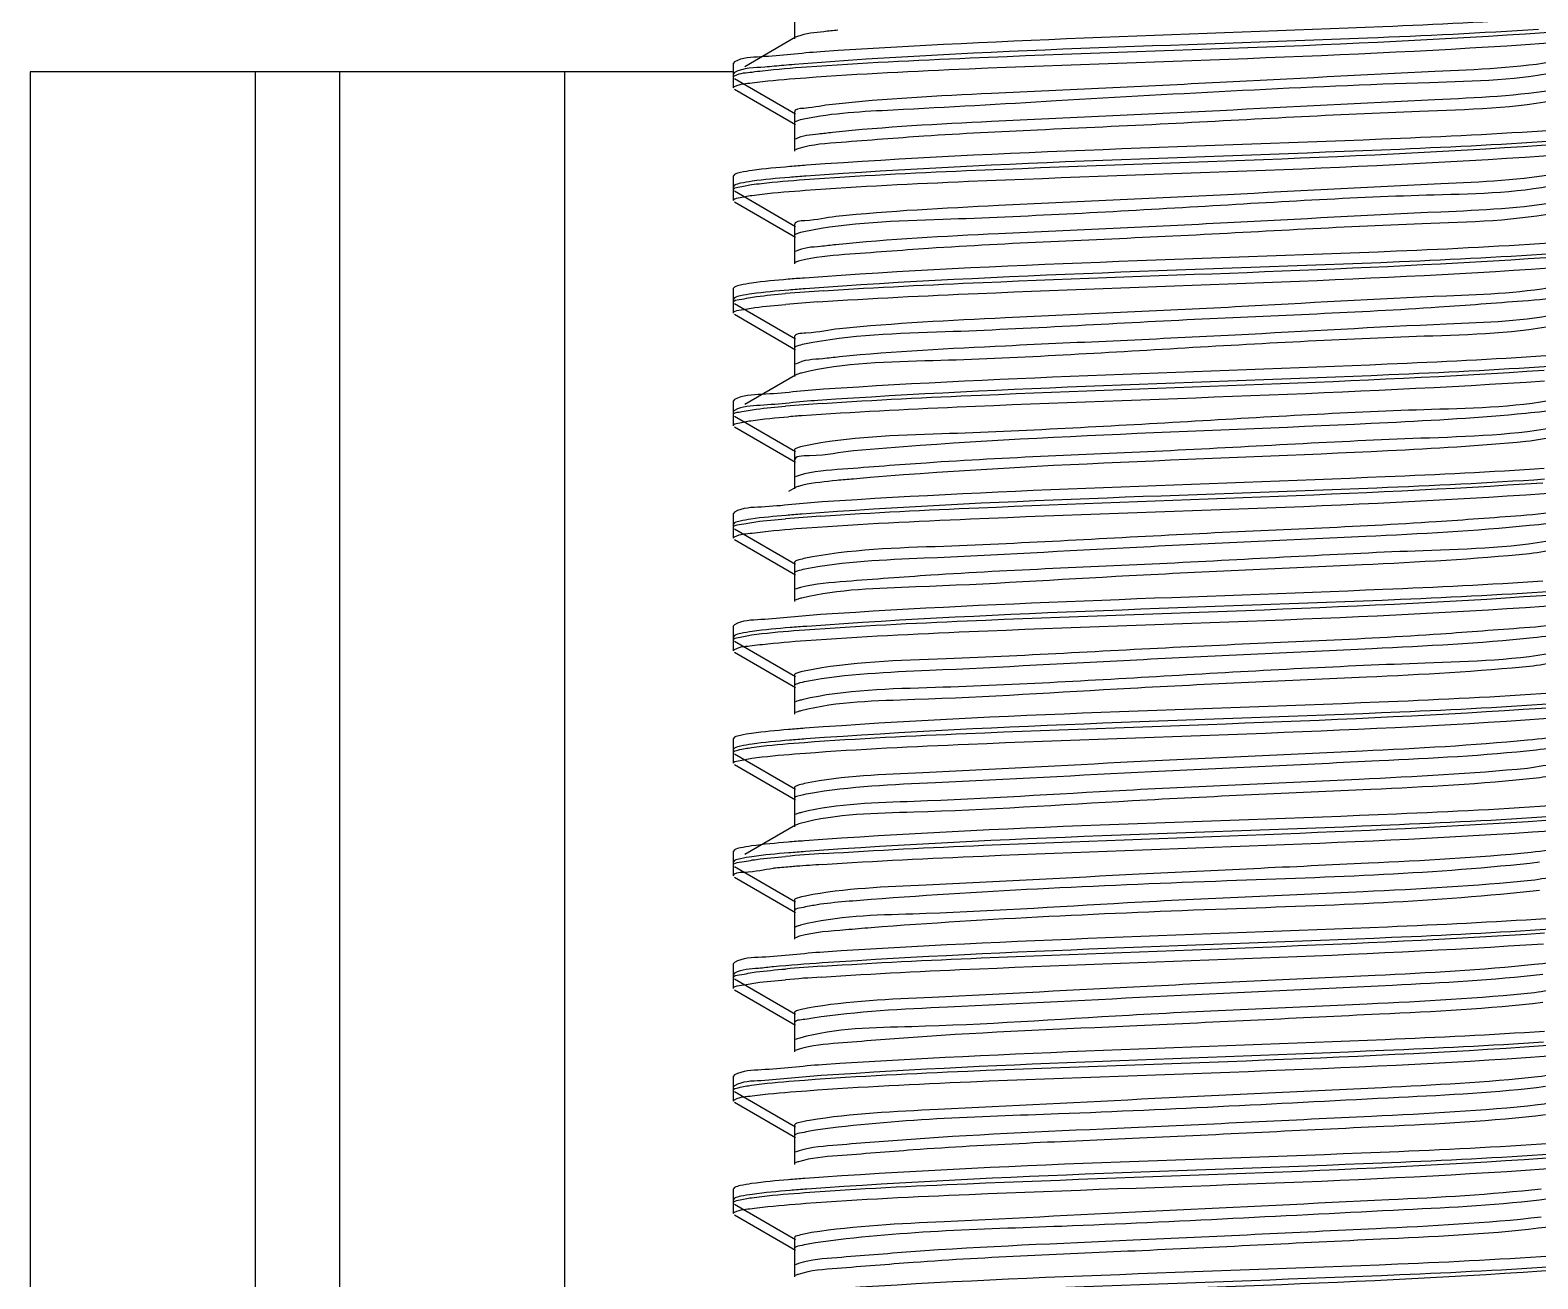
# Model space of a CAD drawing. Extents: x 27938 to 1507990, y 110129 to 923079.
# Drawn here: x 646801.2 to 647120.2, y 346072.8 to 346337 of the extents above; entities that cross this region are included whole.
import ezdxf

# ---------------------------------------------------------------- set-up
doc = ezdxf.new("R2010")
doc.units = 0
doc.header["$LTSCALE"] = 1000
doc.header["$MEASUREMENT"] = 0

msp = doc.modelspace()

# ---------------------------------------------------------------- linework, layer by layer
at = {"linetype": 'Continuous'}
for p, q in [((646962.89, 346341.1), (646962.89, 346335.15)), ((646963.15, 346335.45), (646952.39, 346329.23)), ((646963.58, 346335.64), (646963.15, 346335.45)), ((646950.22, 346330.25), (646950, 346329.99)), ((646950, 346327.01), (646950, 346329.99)), ((646950, 346327.01), (646950, 346329.99)), ((646801.17, 346328.15), (646801.17, 341587.12)), ((646950, 346328.15), (646801.17, 346328.15)), ((646848.79, 346328.15), (646848.79, 341587.12)), ((646866.65, 346328.15), (646866.65, 341587.12)), ((646914.28, 346328.15), (646914.28, 341587.12)), ((646950.22, 346327.97), (646950, 346327.71)), ((646950, 346324.73), (646950, 346327.71)), ((646950, 346324.73), (646950, 346327.71)), ((646950.22, 346326.75), (646963.15, 346319.27)), ((646950.22, 346324.47), (646963.15, 346316.99)), ((646962.89, 346319.57), (646962.89, 346313.62)), ((646962.89, 346317.29), (646962.89, 346311.34)), ((646950.22, 346306.44), (646950, 346306.18)), ((646950, 346303.2), (646950, 346306.18)), ((646950, 346303.2), (646950, 346306.18)), ((646950.22, 346304.16), (646950, 346303.9)), ((646950, 346300.92), (646950, 346303.9)), ((646950, 346300.92), (646950, 346303.9)), ((646950.22, 346302.94), (646963.15, 346295.46)), ((646950.22, 346300.66), (646963.15, 346293.18)), ((646962.89, 346295.76), (646962.89, 346289.8)), ((646962.89, 346293.48), (646962.89, 346287.53)), ((646950.22, 346282.62), (646950, 346282.36)), ((646950, 346279.39), (646950, 346282.36)), ((646950, 346279.39), (646950, 346282.36)), ((646950.22, 346280.34), (646950, 346280.08)), ((646950, 346277.11), (646950, 346280.08)), ((646950, 346277.11), (646950, 346280.08)), ((646950.22, 346279.13), (646963.15, 346271.64)), ((646950.22, 346276.85), (646963.15, 346269.36)), ((646962.89, 346271.94), (646962.89, 346265.99)), ((646962.89, 346269.67), (646962.89, 346263.71)), ((646963.15, 346264.01), (646952.39, 346257.79)), ((646950.22, 346258.81), (646950, 346258.55)), ((646950, 346255.57), (646950, 346258.55)), ((646950, 346255.57), (646950, 346258.55)), ((646950.22, 346256.53), (646950, 346256.27)), ((646950, 346253.29), (646950, 346256.27)), ((646950, 346253.29), (646950, 346256.27)), ((646950.22, 346255.31), (646963.15, 346247.83)), ((646950.22, 346253.03), (646963.15, 346245.55)), ((646962.89, 346248.13), (646962.89, 346242.18)), ((646962.89, 346245.85), (646962.89, 346239.9)), ((646963.15, 346240.2), (646961.68, 346239.35)), ((646950.22, 346235), (646950, 346234.74)), ((646950, 346231.76), (646950, 346234.74)), ((646950, 346231.76), (646950, 346234.74)), ((646950.22, 346232.72), (646950, 346232.46)), ((646950, 346229.48), (646950, 346232.46)), ((646950, 346229.48), (646950, 346232.46)), ((646950.22, 346231.5), (646963.15, 346224.02)), ((646950.22, 346229.22), (646963.15, 346221.74)), ((646962.89, 346224.32), (646962.89, 346218.37)), ((646962.89, 346222.04), (646962.89, 346216.09)), ((646950.22, 346211.19), (646950, 346210.92)), ((646950, 346207.95), (646950, 346210.92)), ((646950, 346207.95), (646950, 346210.92)), ((646950.22, 346208.91), (646950, 346208.65)), ((646950, 346205.67), (646950, 346208.65)), ((646950, 346205.67), (646950, 346208.65)), ((646950.22, 346207.69), (646963.15, 346200.21)), ((646950.22, 346205.41), (646963.15, 346197.93)), ((646962.89, 346200.51), (646962.89, 346194.55)), ((646962.89, 346198.23), (646962.89, 346192.27)), ((646950.22, 346187.37), (646950, 346187.11)), ((646950, 346184.14), (646950, 346187.11)), ((646950, 346184.14), (646950, 346187.11)), ((646950.22, 346185.09), (646950, 346184.83)), ((646950, 346181.86), (646950, 346184.83)), ((646950, 346181.86), (646950, 346184.83)), ((646950.22, 346183.87), (646963.15, 346176.39)), ((646950.22, 346181.6), (646963.15, 346174.11)), ((646962.89, 346176.69), (646962.89, 346170.74)), ((646962.89, 346174.41), (646962.89, 346168.46)), ((646963.15, 346168.76), (646952.39, 346162.54)), ((646950.22, 346163.56), (646950, 346163.3)), ((646950, 346160.32), (646950, 346163.3)), ((646950, 346160.32), (646950, 346163.3)), ((646950.22, 346161.28), (646950, 346161.02)), ((646950, 346158.04), (646950, 346161.02)), ((646950, 346158.04), (646950, 346161.02)), ((646950.22, 346160.06), (646963.15, 346152.58)), ((646950.22, 346157.78), (646963.15, 346150.3)), ((646962.89, 346152.88), (646962.89, 346146.93)), ((646962.89, 346150.6), (646962.89, 346144.65)), ((646950.22, 346139.75), (646950, 346139.49)), ((646950, 346136.51), (646950, 346139.49)), ((646950, 346136.51), (646950, 346139.49)), ((646950.22, 346137.47), (646950, 346137.21)), ((646950, 346134.23), (646950, 346137.21)), ((646950, 346134.23), (646950, 346137.21)), ((646950.22, 346136.25), (646963.15, 346128.77)), ((646950.22, 346133.97), (646963.15, 346126.49)), ((646962.89, 346129.07), (646962.89, 346123.11)), ((646962.89, 346126.79), (646962.89, 346120.84)), ((646950.22, 346115.93), (646950, 346115.67)), ((646950, 346112.7), (646950, 346115.67)), ((646950, 346112.7), (646950, 346115.67)), ((646950.22, 346113.66), (646950, 346113.39)), ((646950, 346110.42), (646950, 346113.39)), ((646950, 346110.42), (646950, 346113.39)), ((646950.22, 346112.44), (646963.15, 346104.95)), ((646950.22, 346110.16), (646963.15, 346102.68)), ((646962.89, 346105.26), (646962.89, 346099.3)), ((646962.89, 346102.98), (646962.89, 346097.02)), ((646950.22, 346092.12), (646950, 346091.86)), ((646950, 346088.88), (646950, 346091.86)), ((646950, 346088.88), (646950, 346091.86)), ((646950.22, 346089.84), (646950, 346089.58)), ((646950, 346086.61), (646950, 346089.58)), ((646950, 346086.61), (646950, 346089.58)), ((646950.22, 346088.62), (646963.15, 346081.14)), ((646950.22, 346086.34), (646963.15, 346078.86)), ((646962.89, 346081.44), (646962.89, 346075.49)), ((646962.89, 346079.16), (646962.89, 346073.21))]:
    msp.add_line(p, q, dxfattribs=at)
for centre, radius, start, end in [((646986.9, 346025.62), 305.03, 94.5049, 94.936), ((646996.84, 345854.29), 428.44, 93.7138, 94.7991), ((646995.23, 345872.28), 408.11, 93.8416, 94.804), ((646996.43, 345835.66), 423.24, 93.7464, 94.7999), ((646989.71, 345916.88), 339.47, 94.4273, 94.7392), ((646994.26, 345858.53), 397.99, 94.2964, 94.4317), ((646996, 345817.23), 417.83, 93.7807, 94.8008), ((646981.89, 345915.12), 245.65, 94.6576, 95.467), ((646996.85, 345735.06), 428.61, 93.7128, 94.7991), ((646990.17, 345815.69), 345.43, 94.4503, 94.6873), ((647001.07, 345673), 488.53, 93.7928, 94.4265), ((646996.44, 345716.42), 423.41, 93.7453, 94.7999), ((646996.16, 345717.69), 419.86, 93.7678, 94.8005)]:
    msp.add_arc(centre, radius, start, end, dxfattribs=at)
for points, knots in [([(647121.28, 346339.44), (647110.01, 346338.7), (647059.06, 346336.26), (647008.05, 346335.05), (646968.44, 346332.39)], [0, 0, 0, 0, 0.221566, 1, 1, 1, 1]), ([(647120.39, 346337.11), (647108.32, 346336.33), (647055.84, 346333.82), (647003.27, 346332.89), (646962.94, 346329.71)], [0, 0, 0, 0, 0.230084, 1, 1, 1, 1]), ([(646972.1, 346336.96), (646971.1, 346336.86), (646968.25, 346336.52), (646965.34, 346336.27), (646963.58, 346335.64)], [0, 0, 0, 0, 0.349753, 1, 1, 1, 1]), ([(646965.47, 346329.2), (646976.99, 346330.04), (647030.32, 346332.64), (647083.73, 346333.68), (647125.46, 346336.76)], [0, 0, 0, 0, 0.216266, 1, 1, 1, 1]), ([(646968.44, 346332.39), (646964.22, 346332.1), (646958.31, 346331.28), (646951.87, 346331.19), (646950.23, 346330.25)], [0, 0, 0, 0, 0.690751, 1, 1, 1, 1]), ([(646965.34, 346326.91), (646976.84, 346327.75), (647030.2, 346330.35), (647083.64, 346331.4), (647125.42, 346334.48)], [0, 0, 0, 0, 0.215878, 1, 1, 1, 1]), ([(646960.65, 346329.52), (646959.31, 346329.4), (646955.88, 346328.94), (646952.11, 346329.06), (646950.22, 346327.97)], [0, 0, 0, 0, 0.38257, 1, 1, 1, 1]), ([(646953.96, 346328.11), (646954.7, 346328.21), (646958.52, 346328.67), (646962.36, 346328.98), (646965.47, 346329.2)], [0, 0, 0, 0, 0.19158, 1, 1, 1, 1]), ([(647124.85, 346330.49), (647116.15, 346328.93), (647092.04, 346327.99), (647052.02, 346325.74), (647009.49, 346323.84), (646982.14, 346322.46), (646970.95, 346321.26)], [0, 0, 0, 0, 0.171902, 0.467529, 0.781017, 1, 1, 1, 1]), ([(646950, 346327.01), (646950, 346327.14), (646951.41, 346328.02), (646952.71, 346327.93), (646953.96, 346328.11)], [0, 0, 0, 0, 0.088842, 1, 1, 1, 1]), ([(646950, 346324.73), (646950, 346324.86), (646951.4, 346325.74), (646952.68, 346325.65), (646953.93, 346325.83)], [0, 0, 0, 0, 0.089015, 1, 1, 1, 1]), ([(646953.93, 346325.83), (646954.66, 346325.93), (646958.45, 346326.39), (646962.26, 346326.69), (646965.34, 346326.91)], [0, 0, 0, 0, 0.191545, 1, 1, 1, 1]), ([(647125.83, 346328.41), (647116.51, 346326.34), (647080.34, 346325.57), (647033.13, 346322.85), (646989.03, 346320.27), (646971.09, 346319.43), (646964.88, 346318.13)], [0, 0, 0, 0, 0.17752, 0.667782, 0.88196, 1, 1, 1, 1]), ([(647124.85, 346324.54), (647116.15, 346322.98), (647092.04, 346322.04), (647052.02, 346319.79), (647009.49, 346317.89), (646982.14, 346316.5), (646970.95, 346315.31)], [0, 0, 0, 0, 0.171902, 0.467529, 0.781017, 1, 1, 1, 1]), ([(646970.95, 346321.26), (646968.94, 346321.05), (646967.02, 346320.45), (646962.88, 346320.31), (646962.89, 346319.57)], [0, 0, 0, 0, 0.733399, 1, 1, 1, 1]), ([(647125.47, 346322.38), (647115.55, 346320.36), (647087.49, 346319.73), (647050.53, 346317.47), (647015.56, 346315.9), (646992.44, 346314.79), (646975.66, 346313.39), (646966.7, 346312.8), (646963.81, 346311.91)], [0, 0, 0, 0, 0.187537, 0.516126, 0.6871, 0.835564, 0.944057, 1, 1, 1, 1]), ([(646964.88, 346318.13), (646964.37, 346318.02), (646963.77, 346317.88), (646962.89, 346317.51), (646962.89, 346317.29)], [0, 0, 0, 0, 0.704879, 1, 1, 1, 1]), ([(646970.95, 346315.31), (646969.97, 346315.2), (646967.39, 346314.82), (646964.58, 346314.75), (646963.15, 346313.92)], [0, 0, 0, 0, 0.373077, 1, 1, 1, 1]), ([(646965.01, 346305.36), (646976.43, 346306.2), (647029.74, 346308.8), (647083.12, 346309.87), (647124.93, 346312.91)], [0, 0, 0, 0, 0.214433, 1, 1, 1, 1]), ([(647125.42, 346313.64), (647113.97, 346312.8), (647060.61, 346310.19), (647007.17, 346309.14), (646965.34, 346306.08)], [0, 0, 0, 0, 0.214875, 1, 1, 1, 1]), ([(647125.46, 346315.92), (647114.03, 346315.08), (647060.7, 346312.48), (647007.29, 346311.41), (646965.47, 346308.37)], [0, 0, 0, 0, 0.214619, 1, 1, 1, 1]), ([(646963.81, 346311.91), (646963.68, 346311.87), (646963.46, 346311.79), (646963.24, 346311.69), (646963.15, 346311.64)], [0, 0, 0, 0, 0.565784, 1, 1, 1, 1]), ([(646965.21, 346303.09), (646976.7, 346303.93), (647030.09, 346306.54), (647083.56, 346307.59), (647125.37, 346310.66)], [0, 0, 0, 0, 0.215487, 1, 1, 1, 1]), ([(646953.96, 346307.27), (646953.15, 346307.16), (646951.9, 346306.94), (646950.62, 346306.66), (646950.23, 346306.44)], [0, 0, 0, 0, 0.644191, 1, 1, 1, 1]), ([(646965.47, 346308.37), (646964.29, 346308.28), (646960.45, 346307.98), (646956.61, 346307.64), (646953.96, 346307.27)], [0, 0, 0, 0, 0.307204, 1, 1, 1, 1]), ([(647125.26, 346306.76), (647116.86, 346305.13), (647093.14, 346304.29), (647053.48, 346301.97), (647010.77, 346300.11), (646983.12, 346298.7), (646971.68, 346297.53)], [0, 0, 0, 0, 0.166793, 0.460477, 0.775901, 1, 1, 1, 1]), ([(646950, 346303.2), (646950, 346303.57), (646951.87, 346303.89), (646952.86, 346304.14), (646953.82, 346304.28)], [0, 0, 0, 0, 0.274668, 1, 1, 1, 1]), ([(646953.93, 346304.99), (646953.12, 346304.88), (646951.88, 346304.66), (646950.62, 346304.38), (646950.23, 346304.16)], [0, 0, 0, 0, 0.643834, 1, 1, 1, 1]), ([(646953.82, 346304.28), (646954.53, 346304.38), (646958.25, 346304.84), (646961.99, 346305.13), (646965.01, 346305.36)], [0, 0, 0, 0, 0.191269, 1, 1, 1, 1]), ([(646965.34, 346306.08), (646964.17, 346305.99), (646960.36, 346305.7), (646956.55, 346305.36), (646953.93, 346304.99)], [0, 0, 0, 0, 0.307253, 1, 1, 1, 1]), ([(647126.16, 346304.67), (647117.1, 346302.44), (647090.24, 346302.18), (647046.45, 346299.41), (647002.03, 346296.97), (646974.55, 346296.33), (646964.9, 346294.32)], [0, 0, 0, 0, 0.173176, 0.493211, 0.817077, 1, 1, 1, 1]), ([(646950, 346300.92), (646950, 346301.29), (646951.91, 346301.61), (646952.91, 346301.87), (646953.89, 346302.01)], [0, 0, 0, 0, 0.274365, 1, 1, 1, 1]), ([(646953.89, 346302.01), (646954.61, 346302.11), (646958.37, 346302.57), (646962.16, 346302.87), (646965.21, 346303.09)], [0, 0, 0, 0, 0.191422, 1, 1, 1, 1]), ([(647125.26, 346300.8), (647116.86, 346299.17), (647093.14, 346298.33), (647053.48, 346296.02), (647010.77, 346294.15), (646983.12, 346292.74), (646971.68, 346291.57)], [0, 0, 0, 0, 0.166793, 0.460477, 0.775901, 1, 1, 1, 1]), ([(646971.68, 346297.53), (646969.49, 346297.3), (646967.41, 346296.64), (646962.89, 346296.56), (646962.89, 346295.76)], [0, 0, 0, 0, 0.734217, 1, 1, 1, 1]), ([(647125.55, 346298.58), (647115.77, 346296.56), (647088.01, 346295.96), (647043.4, 346293.16), (647002.53, 346291.71), (646976.31, 346289.67), (646967.13, 346289), (646964.07, 346288.17)], [0, 0, 0, 0, 0.184985, 0.511081, 0.830893, 0.941203, 1, 1, 1, 1]), ([(646964.9, 346294.32), (646964.39, 346294.21), (646963.79, 346294.07), (646962.89, 346293.7), (646962.89, 346293.48)], [0, 0, 0, 0, 0.705094, 1, 1, 1, 1]), ([(646971.68, 346291.57), (646970.6, 346291.46), (646967.78, 346291.05), (646964.71, 346291.01), (646963.15, 346290.11)], [0, 0, 0, 0, 0.375015, 1, 1, 1, 1]), ([(647124.93, 346292.07), (647113.41, 346291.23), (647060.1, 346288.64), (647006.71, 346287.6), (646965.01, 346284.52)], [0, 0, 0, 0, 0.21655, 1, 1, 1, 1]), ([(646964.07, 346288.17), (646963.89, 346288.12), (646963.57, 346288.02), (646963.27, 346287.9), (646963.15, 346287.83)], [0, 0, 0, 0, 0.579307, 1, 1, 1, 1]), ([(647125.37, 346289.83), (647113.9, 346288.98), (647060.51, 346286.38), (647007.05, 346285.33), (646965.21, 346282.26)], [0, 0, 0, 0, 0.215154, 1, 1, 1, 1]), ([(646969.09, 346281.83), (646980.34, 346282.57), (647031.28, 346285.01), (647082.28, 346286.23), (647121.91, 346288.88)], [0, 0, 0, 0, 0.221116, 1, 1, 1, 1]), ([(646965.01, 346284.52), (646963.86, 346284.44), (646960.13, 346284.14), (646956.39, 346283.81), (646953.82, 346283.44)], [0, 0, 0, 0, 0.307563, 1, 1, 1, 1]), ([(646967.89, 346279.47), (646979.17, 346280.24), (647030.74, 346282.72), (647082.37, 346283.91), (647122.59, 346286.65)], [0, 0, 0, 0, 0.219072, 1, 1, 1, 1]), ([(646953.82, 346283.44), (646953.04, 346283.33), (646951.84, 346283.12), (646950.61, 346282.84), (646950.23, 346282.62)], [0, 0, 0, 0, 0.642717, 1, 1, 1, 1]), ([(646953.89, 346281.17), (646953.09, 346281.06), (646951.86, 346280.85), (646950.61, 346280.57), (646950.23, 346280.34)], [0, 0, 0, 0, 0.643387, 1, 1, 1, 1]), ([(646965.21, 346282.26), (646964.05, 346282.17), (646960.27, 346281.87), (646956.49, 346281.54), (646953.89, 346281.17)], [0, 0, 0, 0, 0.30739, 1, 1, 1, 1]), ([(647125.64, 346283.02), (647117.54, 346281.31), (647094.2, 346280.6), (647054.93, 346278.19), (647012.05, 346276.37), (646984.11, 346274.94), (646972.44, 346273.79)], [0, 0, 0, 0, 0.161662, 0.453393, 0.770761, 1, 1, 1, 1]), ([(646950, 346279.39), (646950, 346279.84), (646952.44, 346280.11), (646953.65, 346280.45), (646954.88, 346280.6)], [0, 0, 0, 0, 0.270591, 1, 1, 1, 1]), ([(646950, 346277.11), (646950, 346277.54), (646952.27, 346277.82), (646953.42, 346278.14), (646954.56, 346278.29)], [0, 0, 0, 0, 0.271621, 1, 1, 1, 1]), ([(647126.45, 346280.94), (647123.4, 346280.1), (647114.25, 346279.44), (647088.04, 346277.39), (647047.17, 346275.95), (647002.53, 346273.14), (646974.74, 346272.54), (646964.96, 346270.52)], [0, 0, 0, 0, 0.058552, 0.168707, 0.488491, 0.814803, 1, 1, 1, 1]), ([(647125.6, 346274.78), (647115.96, 346272.76), (647088.51, 346272.13), (647044.12, 346269.68), (647000.32, 346266.94), (646973.45, 346266.65), (646964.37, 346264.43)], [0, 0, 0, 0, 0.182739, 0.506392, 0.826439, 1, 1, 1, 1]), ([(647125.64, 346277.07), (647117.54, 346275.36), (647094.2, 346274.64), (647054.93, 346272.24), (647012.05, 346270.42), (646984.11, 346268.98), (646972.44, 346267.84)], [0, 0, 0, 0, 0.161662, 0.453393, 0.770761, 1, 1, 1, 1]), ([(646972.44, 346273.79), (646970.06, 346273.55), (646967.82, 346272.82), (646962.89, 346272.81), (646962.89, 346271.94)], [0, 0, 0, 0, 0.73489, 1, 1, 1, 1]), ([(646964.96, 346270.52), (646964.43, 346270.41), (646963.81, 346270.27), (646962.89, 346269.89), (646962.89, 346269.67)], [0, 0, 0, 0, 0.705716, 1, 1, 1, 1]), ([(646972.44, 346267.84), (646971.26, 346267.72), (646968.19, 346267.28), (646964.84, 346267.28), (646963.15, 346266.29)], [0, 0, 0, 0, 0.376776, 1, 1, 1, 1]), ([(647122.59, 346265.82), (647111.31, 346265.05), (647059.74, 346262.56), (647008.11, 346261.37), (646967.89, 346258.63)], [0, 0, 0, 0, 0.219115, 1, 1, 1, 1]), ([(646968.77, 346257.99), (646979.97, 346258.74), (647030.91, 346261.19), (647081.91, 346262.41), (647121.59, 346265.05)], [0, 0, 0, 0, 0.220088, 1, 1, 1, 1]), ([(647121.91, 346268.05), (647110.74, 346267.3), (647059.8, 346264.85), (647008.8, 346263.62), (646969.09, 346260.99)], [0, 0, 0, 0, 0.219496, 1, 1, 1, 1]), ([(646964.37, 346264.43), (646964.12, 346264.37), (646963.71, 346264.26), (646963.3, 346264.1), (646963.15, 346264.01)], [0, 0, 0, 0, 0.591078, 1, 1, 1, 1]), ([(646964.45, 346255.41), (646975.39, 346256.23), (647027.78, 346258.81), (647080.23, 346260.02), (647121.6, 346262.77)], [0, 0, 0, 0, 0.209378, 1, 1, 1, 1]), ([(646969.09, 346260.99), (646964.72, 346260.7), (646958.6, 346259.85), (646951.92, 346259.78), (646950.23, 346258.81)], [0, 0, 0, 0, 0.691369, 1, 1, 1, 1]), ([(646967.89, 346258.63), (646963.8, 346258.35), (646958.07, 346257.56), (646951.82, 346257.45), (646950.23, 346256.53)], [0, 0, 0, 0, 0.690219, 1, 1, 1, 1]), ([(647125.98, 346259.28), (647116.77, 346257.14), (647089.85, 346256.74), (647046.01, 346254.08), (647001.78, 346251.61), (646974.46, 346250.98), (646964.89, 346248.97)], [0, 0, 0, 0, 0.175623, 0.495702, 0.818204, 1, 1, 1, 1]), ([(646950, 346255.57), (646950, 346256.03), (646952.4, 346256.3), (646953.61, 346256.63), (646954.81, 346256.78)], [0, 0, 0, 0, 0.270787, 1, 1, 1, 1]), ([(647117.69, 346255.88), (647107.98, 346254.94), (647060.54, 346252.23), (647013, 346251.24), (646975.38, 346247.97)], [0, 0, 0, 0, 0.20523, 1, 1, 1, 1]), ([(647126.71, 346257.2), (647126.26, 346257.06), (647123.29, 346256.41), (647120.25, 346256.13), (647117.69, 346255.88)], [0, 0, 0, 0, 0.153853, 1, 1, 1, 1]), ([(646950, 346253.29), (646950, 346253.65), (646951.8, 346253.98), (646952.75, 346254.22), (646953.68, 346254.35)], [0, 0, 0, 0, 0.275063, 1, 1, 1, 1]), ([(647125.51, 346253.23), (647115.65, 346251.21), (647087.72, 346250.59), (647042.94, 346247.78), (647002.02, 346246.37), (646975.94, 346244.27), (646966.89, 346243.64), (646963.92, 346242.78)], [0, 0, 0, 0, 0.186373, 0.513855, 0.833476, 0.942785, 1, 1, 1, 1]), ([(647117.69, 346249.93), (647107.98, 346248.99), (647060.54, 346246.28), (647013, 346245.28), (646975.38, 346242.01)], [0, 0, 0, 0, 0.20523, 1, 1, 1, 1]), ([(647127.61, 346251.81), (647127.61, 346250.91), (647122.48, 346250.93), (647120.16, 346250.17), (647117.69, 346249.93)], [0, 0, 0, 0, 0.264839, 1, 1, 1, 1]), ([(646964.89, 346248.97), (646964.38, 346248.86), (646963.78, 346248.73), (646962.89, 346248.35), (646962.89, 346248.13)], [0, 0, 0, 0, 0.704918, 1, 1, 1, 1]), ([(646975.38, 346247.97), (646972.27, 346247.7), (646969.41, 346246.68), (646962.89, 346246.97), (646962.89, 346245.85)], [0, 0, 0, 0, 0.735758, 1, 1, 1, 1]), ([(646963.92, 346242.78), (646963.77, 346242.74), (646963.51, 346242.65), (646963.25, 346242.54), (646963.15, 346242.48)], [0, 0, 0, 0, 0.572013, 1, 1, 1, 1]), ([(647121.59, 346244.21), (647110.37, 346243.47), (647059.43, 346241.03), (647008.43, 346239.8), (646968.77, 346237.16)], [0, 0, 0, 0, 0.220524, 1, 1, 1, 1]), ([(646964.7, 346240.7), (646964.38, 346240.63), (646963.85, 346240.49), (646963.33, 346240.31), (646963.15, 346240.2)], [0, 0, 0, 0, 0.601667, 1, 1, 1, 1]), ([(647121.6, 346241.94), (647109.8, 346241.15), (647057.42, 346238.64), (647004.95, 346237.62), (646964.45, 346234.57)], [0, 0, 0, 0, 0.225391, 1, 1, 1, 1]), ([(646975.38, 346242.01), (646974.21, 346241.91), (646970.64, 346241.57), (646967.05, 346241.22), (646964.7, 346240.7)], [0, 0, 0, 0, 0.327573, 1, 1, 1, 1]), ([(646968.45, 346234.16), (646979.6, 346234.91), (647030.54, 346237.36), (647081.55, 346238.59), (647121.29, 346241.22)], [0, 0, 0, 0, 0.219052, 1, 1, 1, 1]), ([(646968.77, 346237.16), (646964.48, 346236.87), (646958.46, 346236.04), (646951.9, 346235.96), (646950.23, 346235)], [0, 0, 0, 0, 0.691073, 1, 1, 1, 1]), ([(646965.55, 346231.68), (646977.07, 346232.52), (647030.38, 346235.11), (647083.78, 346236.15), (647125.48, 346239.23)], [0, 0, 0, 0, 0.216493, 1, 1, 1, 1]), ([(646953.68, 346233.52), (646952.93, 346233.41), (646951.77, 346233.2), (646950.59, 346232.93), (646950.22, 346232.72)], [0, 0, 0, 0, 0.641483, 1, 1, 1, 1]), ([(646964.45, 346234.57), (646963.34, 346234.49), (646959.75, 346234.2), (646956.15, 346233.87), (646953.68, 346233.52)], [0, 0, 0, 0, 0.307039, 1, 1, 1, 1]), ([(647126.29, 346235.55), (647123.15, 346234.74), (647113.88, 346234.04), (647087.54, 346232.04), (647046.72, 346230.57), (647002.25, 346227.78), (646974.63, 346227.18), (646964.93, 346225.16)], [0, 0, 0, 0, 0.060117, 0.171248, 0.491182, 0.816115, 1, 1, 1, 1]), ([(647127.35, 346233.65), (647127.03, 346233.46), (647124.08, 346232.66), (647121.09, 346232.41), (647118.46, 346232.14)], [0, 0, 0, 0, 0.123412, 1, 1, 1, 1]), ([(646950, 346231.76), (646950, 346232.21), (646952.36, 346232.48), (646953.55, 346232.81), (646954.74, 346232.96)], [0, 0, 0, 0, 0.271021, 1, 1, 1, 1]), ([(646950, 346229.48), (646950, 346229.61), (646951.42, 346230.5), (646952.72, 346230.41), (646953.98, 346230.58)], [0, 0, 0, 0, 0.088752, 1, 1, 1, 1]), ([(646953.98, 346230.58), (646954.72, 346230.68), (646958.56, 346231.15), (646962.42, 346231.45), (646965.55, 346231.68)], [0, 0, 0, 0, 0.191582, 1, 1, 1, 1]), ([(647118.46, 346232.14), (647106.94, 346230.99), (647079.2, 346229.57), (647036.47, 346227.72), (646996.98, 346225.38), (646973.42, 346224.57), (646965.13, 346222.93)], [0, 0, 0, 0, 0.226181, 0.54212, 0.834898, 1, 1, 1, 1]), ([(647125.57, 346229.43), (647115.86, 346227.41), (647088.23, 346226.81), (647043.75, 346224.02), (647002.94, 346222.56), (646976.6, 346220.55), (646967.33, 346219.85), (646964.2, 346219.04)], [0, 0, 0, 0, 0.183944, 0.508945, 0.828873, 0.939958, 1, 1, 1, 1]), ([(647127.61, 346227.99), (647127.61, 346227.16), (647122.9, 346227.11), (647120.75, 346226.42), (647118.46, 346226.19)], [0, 0, 0, 0, 0.265449, 1, 1, 1, 1]), ([(646964.93, 346225.16), (646964.41, 346225.06), (646963.8, 346224.92), (646962.89, 346224.54), (646962.89, 346224.32)], [0, 0, 0, 0, 0.705326, 1, 1, 1, 1]), ([(647118.46, 346226.19), (647106.7, 346225.01), (647078.44, 346223.56), (647035.1, 346221.77), (646995.69, 346219.19), (646972.33, 346218.7), (646964.45, 346216.83)], [0, 0, 0, 0, 0.229743, 0.549934, 0.842575, 1, 1, 1, 1]), ([(646965.13, 346222.93), (646964.56, 346222.81), (646963.9, 346222.66), (646962.89, 346222.28), (646962.89, 346222.04)], [0, 0, 0, 0, 0.707822, 1, 1, 1, 1]), ([(647121.29, 346220.38), (647110.02, 346219.64), (647059.07, 346217.2), (647008.06, 346215.99), (646968.45, 346213.32)], [0, 0, 0, 0, 0.221533, 1, 1, 1, 1]), ([(646964.2, 346219.04), (646963.99, 346218.99), (646963.63, 346218.89), (646963.28, 346218.75), (646963.15, 346218.67)], [0, 0, 0, 0, 0.584722, 1, 1, 1, 1]), ([(646965.08, 346210.11), (646976.53, 346210.95), (647029.88, 346213.56), (647083.31, 346214.62), (647125.14, 346217.67)], [0, 0, 0, 0, 0.214855, 1, 1, 1, 1]), ([(647125.48, 346218.39), (647114.07, 346217.55), (647060.75, 346214.95), (647007.36, 346213.88), (646965.55, 346210.84)], [0, 0, 0, 0, 0.214464, 1, 1, 1, 1]), ([(646964.45, 346216.83), (646964.19, 346216.76), (646963.74, 346216.65), (646963.31, 346216.48), (646963.15, 346216.39)], [0, 0, 0, 0, 0.593584, 1, 1, 1, 1]), ([(646965.35, 346207.85), (646976.85, 346208.69), (647030.21, 346211.29), (647083.65, 346212.34), (647125.42, 346215.41)], [0, 0, 0, 0, 0.215894, 1, 1, 1, 1]), ([(646968.45, 346213.32), (646964.23, 346213.04), (646958.32, 346212.22), (646951.87, 346212.13), (646950.23, 346211.19)], [0, 0, 0, 0, 0.690761, 1, 1, 1, 1]), ([(646965.55, 346210.84), (646964.36, 346210.76), (646960.5, 346210.46), (646956.64, 346210.12), (646953.98, 346209.75)], [0, 0, 0, 0, 0.307194, 1, 1, 1, 1]), ([(647126.57, 346211.81), (647123.6, 346210.95), (647114.54, 346210.32), (647088.45, 346208.23), (647047.54, 346206.81), (647002.76, 346204), (646974.84, 346203.38), (646964.99, 346201.36)], [0, 0, 0, 0, 0.057292, 0.16665, 0.48628, 0.813694, 1, 1, 1, 1]), ([(646950, 346207.95), (646950, 346208.32), (646951.88, 346208.64), (646952.88, 346208.89), (646953.84, 346209.03)], [0, 0, 0, 0, 0.274581, 1, 1, 1, 1]), ([(646953.98, 346209.75), (646953.16, 346209.63), (646951.91, 346209.41), (646950.62, 346209.13), (646950.23, 346208.91)], [0, 0, 0, 0, 0.64438, 1, 1, 1, 1]), ([(646953.84, 346209.03), (646954.56, 346209.13), (646958.29, 346209.59), (646962.04, 346209.89), (646965.08, 346210.11)], [0, 0, 0, 0, 0.191288, 1, 1, 1, 1]), ([(646953.93, 346206.76), (646954.66, 346206.86), (646958.45, 346207.32), (646962.27, 346207.63), (646965.35, 346207.85)], [0, 0, 0, 0, 0.191547, 1, 1, 1, 1]), ([(647119.21, 346208.41), (647107.9, 346207.22), (647080.41, 346205.82), (647037.79, 346203.94), (646997.94, 346201.66), (646974.01, 346200.77), (646965.45, 346199.18)], [0, 0, 0, 0, 0.221386, 0.535783, 0.830497, 1, 1, 1, 1]), ([(647127.35, 346209.83), (647127.05, 346209.66), (647124.36, 346208.9), (647121.61, 346208.66), (647119.21, 346208.41)], [0, 0, 0, 0, 0.125618, 1, 1, 1, 1]), ([(646950, 346205.67), (646950, 346205.79), (646951.4, 346206.68), (646952.69, 346206.59), (646953.93, 346206.76)], [0, 0, 0, 0, 0.089007, 1, 1, 1, 1]), ([(647125.61, 346205.62), (647116.03, 346203.61), (647088.71, 346202.98), (647044.47, 346200.52), (647000.63, 346197.85), (646973.71, 346197.45), (646964.51, 346195.31)], [0, 0, 0, 0, 0.181847, 0.504414, 0.824494, 1, 1, 1, 1]), ([(646964.99, 346201.36), (646964.46, 346201.26), (646963.83, 346201.11), (646962.89, 346200.73), (646962.89, 346200.51)], [0, 0, 0, 0, 0.706097, 1, 1, 1, 1]), ([(647119.21, 346202.45), (647107.49, 346201.23), (647079.09, 346199.79), (647035.4, 346198), (646995.67, 346195.29), (646972.09, 346194.95), (646964.26, 346192.97)], [0, 0, 0, 0, 0.227539, 0.549411, 0.843947, 1, 1, 1, 1]), ([(647127.61, 346204.18), (647127.61, 346203.42), (647123.3, 346203.3), (647121.31, 346202.67), (647119.21, 346202.45)], [0, 0, 0, 0, 0.266197, 1, 1, 1, 1]), ([(646965.45, 346199.18), (646964.8, 346199.06), (646964.07, 346198.89), (646962.89, 346198.49), (646962.89, 346198.23)], [0, 0, 0, 0, 0.71182, 1, 1, 1, 1]), ([(646964.51, 346195.31), (646964.23, 346195.24), (646963.77, 346195.12), (646963.32, 346194.95), (646963.15, 346194.85)], [0, 0, 0, 0, 0.595809, 1, 1, 1, 1]), ([(647125.14, 346196.84), (647113.64, 346196), (647060.28, 346193.4), (647006.85, 346192.35), (646965.08, 346189.27)], [0, 0, 0, 0, 0.215925, 1, 1, 1, 1]), ([(646964.26, 346192.97), (646964.04, 346192.91), (646963.66, 346192.8), (646963.29, 346192.66), (646963.15, 346192.58)], [0, 0, 0, 0, 0.586461, 1, 1, 1, 1]), ([(646965.02, 346186.29), (646976.43, 346187.13), (647029.74, 346189.74), (647083.13, 346190.81), (647124.94, 346193.84)], [0, 0, 0, 0, 0.214447, 1, 1, 1, 1]), ([(647125.42, 346194.58), (647113.97, 346193.73), (647060.61, 346191.13), (647007.18, 346190.07), (646965.35, 346187.01)], [0, 0, 0, 0, 0.214866, 1, 1, 1, 1]), ([(646965.08, 346189.27), (646963.93, 346189.19), (646960.17, 346188.89), (646956.42, 346188.56), (646953.84, 346188.19)], [0, 0, 0, 0, 0.307539, 1, 1, 1, 1]), ([(646965.22, 346184.03), (646976.7, 346184.87), (647030.09, 346187.47), (647083.56, 346188.52), (647125.37, 346191.6)], [0, 0, 0, 0, 0.215499, 1, 1, 1, 1]), ([(646953.84, 346188.19), (646953.05, 346188.08), (646951.84, 346187.87), (646950.61, 346187.59), (646950.23, 346187.37)], [0, 0, 0, 0, 0.642908, 1, 1, 1, 1]), ([(646953.93, 346185.93), (646953.12, 346185.81), (646951.88, 346185.6), (646950.62, 346185.32), (646950.23, 346185.09)], [0, 0, 0, 0, 0.64385, 1, 1, 1, 1]), ([(646953.83, 346185.21), (646954.53, 346185.31), (646958.26, 346185.77), (646961.99, 346186.07), (646965.02, 346186.29)], [0, 0, 0, 0, 0.191269, 1, 1, 1, 1]), ([(646965.35, 346187.01), (646964.18, 346186.93), (646960.37, 346186.63), (646956.55, 346186.29), (646953.93, 346185.93)], [0, 0, 0, 0, 0.30725, 1, 1, 1, 1]), ([(647118.04, 346186.75), (647106.43, 346185.61), (647078.64, 346184.19), (647035.95, 346182.35), (646996.67, 346180.01), (646973.28, 346179.22), (646965.07, 346177.57)], [0, 0, 0, 0, 0.228282, 0.544405, 0.836128, 1, 1, 1, 1]), ([(647127.35, 346188.3), (647127.02, 346188.1), (647123.92, 346187.28), (647120.79, 346187.03), (647118.04, 346186.75)], [0, 0, 0, 0, 0.122258, 1, 1, 1, 1]), ([(647127.35, 346186.02), (647127.07, 346185.86), (647124.62, 346185.14), (647122.11, 346184.91), (647119.92, 346184.67)], [0, 0, 0, 0, 0.127999, 1, 1, 1, 1]), ([(646950, 346184.14), (646950, 346184.5), (646951.87, 346184.82), (646952.86, 346185.08), (646953.83, 346185.21)], [0, 0, 0, 0, 0.274666, 1, 1, 1, 1]), ([(646950, 346181.86), (646950, 346182.23), (646951.91, 346182.55), (646952.91, 346182.81), (646953.89, 346182.94)], [0, 0, 0, 0, 0.274358, 1, 1, 1, 1]), ([(646953.89, 346182.94), (646954.61, 346183.04), (646958.37, 346183.5), (646962.16, 346183.8), (646965.22, 346184.03)], [0, 0, 0, 0, 0.191427, 1, 1, 1, 1]), ([(647119.92, 346184.67), (647108.86, 346183.46), (647081.67, 346182.09), (647039.25, 346180.17), (646999.04, 346177.96), (646974.73, 346176.96), (646965.88, 346175.44)], [0, 0, 0, 0, 0.21628, 0.528744, 0.825398, 1, 1, 1, 1]), ([(647127.61, 346182.65), (647127.61, 346181.78), (647122.67, 346181.77), (647120.43, 346181.04), (647118.04, 346180.8)], [0, 0, 0, 0, 0.265093, 1, 1, 1, 1]), ([(647118.04, 346180.8), (647106.19, 346179.64), (647077.86, 346178.18), (647034.53, 346176.41), (646995.34, 346173.81), (646972.15, 346173.35), (646964.38, 346171.46)], [0, 0, 0, 0, 0.23203, 0.552577, 0.844133, 1, 1, 1, 1]), ([(647127.61, 346180.37), (647127.61, 346179.66), (647123.68, 346179.49), (647121.84, 346178.93), (647119.92, 346178.72)], [0, 0, 0, 0, 0.267101, 1, 1, 1, 1]), ([(646965.07, 346177.57), (646964.52, 346177.46), (646963.87, 346177.31), (646962.89, 346176.93), (646962.89, 346176.69)], [0, 0, 0, 0, 0.707145, 1, 1, 1, 1]), ([(647119.92, 346178.72), (647108.27, 346177.45), (647079.75, 346176.01), (647035.76, 346174.23), (646995.71, 346171.4), (646971.9, 346171.21), (646964.1, 346169.11)], [0, 0, 0, 0, 0.225089, 0.548455, 0.844944, 1, 1, 1, 1]), ([(646965.88, 346175.44), (646965.12, 346175.31), (646964.29, 346175.11), (646962.89, 346174.72), (646962.89, 346174.41)], [0, 0, 0, 0, 0.715974, 1, 1, 1, 1]), ([(647124.94, 346173.01), (647113.41, 346172.17), (647060.1, 346169.58), (647006.71, 346168.53), (646965.02, 346165.46)], [0, 0, 0, 0, 0.216529, 1, 1, 1, 1]), ([(646964.38, 346171.46), (646964.13, 346171.4), (646963.71, 346171.29), (646963.3, 346171.13), (646963.15, 346171.04)], [0, 0, 0, 0, 0.591238, 1, 1, 1, 1]), ([(647125.37, 346170.76), (647113.91, 346169.92), (647060.52, 346167.31), (647007.05, 346166.26), (646965.22, 346163.19)], [0, 0, 0, 0, 0.215146, 1, 1, 1, 1]), ([(646969.1, 346162.76), (646980.35, 346163.51), (647031.29, 346165.95), (647082.29, 346167.16), (647121.92, 346169.82)], [0, 0, 0, 0, 0.22115, 1, 1, 1, 1]), ([(646964.1, 346169.11), (646963.91, 346169.06), (646963.59, 346168.97), (646963.27, 346168.83), (646963.15, 346168.76)], [0, 0, 0, 0, 0.579977, 1, 1, 1, 1]), ([(646968.76, 346160.46), (646980.11, 346161.22), (647031.46, 346163.68), (647082.88, 346164.87), (647122.81, 346167.6)], [0, 0, 0, 0, 0.221314, 1, 1, 1, 1]), ([(646953.83, 346164.38), (646953.04, 346164.27), (646951.84, 346164.06), (646950.61, 346163.78), (646950.23, 346163.56)], [0, 0, 0, 0, 0.642723, 1, 1, 1, 1]), ([(646965.02, 346165.46), (646963.87, 346165.37), (646960.13, 346165.08), (646956.39, 346164.74), (646953.83, 346164.38)], [0, 0, 0, 0, 0.307563, 1, 1, 1, 1]), ([(646965.22, 346163.19), (646964.06, 346163.11), (646960.27, 346162.81), (646956.49, 346162.47), (646953.89, 346162.11)], [0, 0, 0, 0, 0.307384, 1, 1, 1, 1]), ([(647118.8, 346163.02), (647107.36, 346161.85), (647079.7, 346160.44), (647036.98, 346158.57), (646997.33, 346156.25), (646973.62, 346155.42), (646965.23, 346153.79)], [0, 0, 0, 0, 0.224238, 0.539714, 0.833345, 1, 1, 1, 1]), ([(647127.35, 346164.49), (647127.04, 346164.3), (647124.2, 346163.52), (647121.32, 346163.28), (647118.8, 346163.02)], [0, 0, 0, 0, 0.124368, 1, 1, 1, 1]), ([(646950, 346160.32), (646950, 346160.78), (646952.44, 346161.05), (646953.65, 346161.39), (646954.88, 346161.54)], [0, 0, 0, 0, 0.270586, 1, 1, 1, 1]), ([(646953.89, 346162.11), (646953.09, 346161.99), (646951.87, 346161.78), (646950.61, 346161.5), (646950.23, 346161.28)], [0, 0, 0, 0, 0.643403, 1, 1, 1, 1]), ([(647120.6, 346160.93), (647098.64, 346158.43), (647051.35, 346157.04), (647004.17, 346154.96), (646979.11, 346153.02)], [0, 0, 0, 0, 0.467917, 1, 1, 1, 1]), ([(646950, 346158.04), (646950, 346158.81), (646954.38, 346158.8), (646956.37, 346159.45), (646958.49, 346159.66)], [0, 0, 0, 0, 0.263956, 1, 1, 1, 1]), ([(647118.8, 346157.06), (647106.98, 346155.86), (647078.49, 346154.4), (647034.79, 346152.64), (646995.29, 346149.9), (646971.88, 346149.62), (646964.18, 346147.6)], [0, 0, 0, 0, 0.229965, 0.552316, 0.845738, 1, 1, 1, 1]), ([(647127.61, 346158.83), (647127.61, 346158.03), (647123.08, 346157.95), (647121, 346157.29), (647118.8, 346157.06)], [0, 0, 0, 0, 0.265763, 1, 1, 1, 1]), ([(646965.23, 346153.79), (646964.64, 346153.67), (646963.95, 346153.52), (646962.89, 346153.13), (646962.89, 346152.88)], [0, 0, 0, 0, 0.709136, 1, 1, 1, 1]), ([(647120.6, 346154.98), (647098.64, 346152.48), (647051.35, 346151.09), (647004.17, 346149), (646979.11, 346147.07)], [0, 0, 0, 0, 0.467917, 1, 1, 1, 1]), ([(646979.11, 346153.02), (646975.08, 346152.71), (646969.48, 346152.37), (646964.89, 346151.39), (646962.89, 346151), (646962.89, 346150.6)], [0, 0, 0, 0, 0.734363, 0.926776, 1, 1, 1, 1]), ([(646964.18, 346147.6), (646963.97, 346147.55), (646963.62, 346147.44), (646963.28, 346147.31), (646963.15, 346147.23)], [0, 0, 0, 0, 0.58329, 1, 1, 1, 1]), ([(646979.11, 346147.07), (646977.33, 346146.93), (646972.28, 346146.45), (646967.15, 346146.17), (646963.98, 346145.27)], [0, 0, 0, 0, 0.35135, 1, 1, 1, 1]), ([(647121.92, 346148.98), (647110.75, 346148.24), (647059.81, 346145.79), (647008.81, 346144.56), (646969.1, 346141.93)], [0, 0, 0, 0, 0.219461, 1, 1, 1, 1]), ([(646963.98, 346145.27), (646963.81, 346145.22), (646963.53, 346145.13), (646963.26, 346145.01), (646963.15, 346144.95)], [0, 0, 0, 0, 0.574371, 1, 1, 1, 1]), ([(647122.81, 346146.77), (647111.65, 346146), (647060.3, 346143.52), (647008.88, 346142.31), (646968.76, 346139.63)], [0, 0, 0, 0, 0.217709, 1, 1, 1, 1]), ([(646968.78, 346138.93), (646979.98, 346139.68), (647030.92, 346142.12), (647081.92, 346143.35), (647121.6, 346145.99)], [0, 0, 0, 0, 0.220122, 1, 1, 1, 1]), ([(646969.1, 346141.93), (646964.72, 346141.64), (646958.6, 346140.79), (646951.92, 346140.72), (646950.23, 346139.75)], [0, 0, 0, 0, 0.691379, 1, 1, 1, 1]), ([(646968.57, 346136.64), (646979.74, 346137.39), (647030.68, 346139.83), (647081.68, 346141.06), (647121.4, 346143.7)], [0, 0, 0, 0, 0.219436, 1, 1, 1, 1]), ([(647127.35, 346140.67), (647127.06, 346140.5), (647124.47, 346139.77), (647121.83, 346139.53), (647119.53, 346139.28)], [0, 0, 0, 0, 0.126652, 1, 1, 1, 1]), ([(646950, 346136.51), (646950, 346136.96), (646952.4, 346137.23), (646953.61, 346137.57), (646954.82, 346137.72)], [0, 0, 0, 0, 0.27078, 1, 1, 1, 1]), ([(646958.49, 346138.82), (646957.43, 346138.72), (646954.71, 346138.33), (646951.73, 346138.34), (646950.22, 346137.47)], [0, 0, 0, 0, 0.378636, 1, 1, 1, 1]), ([(647119.53, 346139.28), (647108.33, 346138.09), (647080.97, 346136.7), (647038.44, 346134.8), (646998.42, 346132.55), (646974.33, 346131.61), (646965.64, 346130.05)], [0, 0, 0, 0, 0.219121, 0.532661, 0.828235, 1, 1, 1, 1]), ([(646950, 346134.23), (646950, 346134.68), (646952.38, 346134.95), (646953.57, 346135.28), (646954.77, 346135.44)], [0, 0, 0, 0, 0.27093, 1, 1, 1, 1]), ([(647121.26, 346137.2), (647110.7, 346135.94), (647084.16, 346134.61), (647042.17, 346132.64), (647001.31, 346130.52), (646976.25, 346129.39), (646966.83, 346127.97)], [0, 0, 0, 0, 0.206117, 0.514731, 0.815242, 1, 1, 1, 1]), ([(647127.61, 346135.02), (647127.61, 346134.28), (647123.47, 346134.14), (647121.55, 346133.54), (647119.53, 346133.33)], [0, 0, 0, 0, 0.266577, 1, 1, 1, 1]), ([(647121.26, 346131.24), (647109.8, 346129.87), (647081.11, 346128.55), (647036.73, 346126.3), (646998.45, 346124.79), (646974.71, 346122.84), (646966.55, 346122.22), (646963.88, 346121.42)], [0, 0, 0, 0, 0.219547, 0.545427, 0.845963, 0.946941, 1, 1, 1, 1]), ([(647119.53, 346133.33), (647107.77, 346132.08), (647079.15, 346130.63), (647035.13, 346128.88), (646995.31, 346125.99), (646971.68, 346125.88), (646964.02, 346123.74)], [0, 0, 0, 0, 0.227626, 0.551567, 0.846917, 1, 1, 1, 1]), ([(646965.64, 346130.05), (646964.94, 346129.93), (646964.17, 346129.75), (646962.89, 346129.35), (646962.89, 346129.07)], [0, 0, 0, 0, 0.713758, 1, 1, 1, 1]), ([(646966.83, 346127.97), (646966.25, 346127.88), (646965.13, 346127.56), (646962.89, 346127.59), (646962.89, 346126.79)], [0, 0, 0, 0, 0.420827, 1, 1, 1, 1]), ([(647121.6, 346125.15), (647110.38, 346124.4), (647059.44, 346121.96), (647008.45, 346120.74), (646968.78, 346118.09)], [0, 0, 0, 0, 0.220491, 1, 1, 1, 1]), ([(646964.02, 346123.74), (646963.85, 346123.7), (646963.55, 346123.6), (646963.26, 346123.48), (646963.15, 346123.42)], [0, 0, 0, 0, 0.576078, 1, 1, 1, 1]), ([(646963.88, 346121.42), (646963.74, 346121.38), (646963.49, 346121.3), (646963.25, 346121.19), (646963.15, 346121.14)], [0, 0, 0, 0, 0.568763, 1, 1, 1, 1]), ([(646965.13, 346114.86), (646976.6, 346115.71), (647029.98, 346118.31), (647083.45, 346119.36), (647125.28, 346122.43)], [0, 0, 0, 0, 0.215151, 1, 1, 1, 1]), ([(647121.4, 346122.86), (647110.15, 346122.11), (647059.2, 346119.67), (647008.2, 346118.46), (646968.57, 346115.8)], [0, 0, 0, 0, 0.221162, 1, 1, 1, 1]), ([(646965.55, 346112.61), (646977.08, 346113.45), (647030.39, 346116.05), (647083.78, 346117.09), (647125.48, 346120.17)], [0, 0, 0, 0, 0.216514, 1, 1, 1, 1]), ([(646968.78, 346118.09), (646964.48, 346117.81), (646958.47, 346116.97), (646951.9, 346116.89), (646950.23, 346115.93)], [0, 0, 0, 0, 0.691083, 1, 1, 1, 1]), ([(646968.57, 346115.8), (646964.32, 346115.52), (646958.37, 346114.69), (646951.88, 346114.6), (646950.23, 346113.66)], [0, 0, 0, 0, 0.690878, 1, 1, 1, 1]), ([(647120.23, 346115.54), (647109.28, 346114.33), (647082.23, 346112.96), (647039.9, 346111.03), (646999.54, 346108.84), (646975.06, 346107.81), (646966.08, 346106.31)], [0, 0, 0, 0, 0.214024, 0.525633, 0.823144, 1, 1, 1, 1]), ([(647127.35, 346116.86), (647127.08, 346116.7), (647124.73, 346116.01), (647122.32, 346115.78), (647120.23, 346115.54)], [0, 0, 0, 0, 0.129068, 1, 1, 1, 1]), ([(646950, 346112.7), (646950, 346113.07), (646951.89, 346113.39), (646952.89, 346113.64), (646953.85, 346113.78)], [0, 0, 0, 0, 0.274521, 1, 1, 1, 1]), ([(646953.85, 346113.78), (646954.57, 346113.88), (646958.32, 346114.34), (646962.08, 346114.64), (646965.13, 346114.86)], [0, 0, 0, 0, 0.191293, 1, 1, 1, 1]), ([(646953.98, 346111.52), (646954.72, 346111.62), (646958.57, 346112.08), (646962.43, 346112.39), (646965.55, 346112.61)], [0, 0, 0, 0, 0.191581, 1, 1, 1, 1]), ([(647121.88, 346113.46), (647111.58, 346112.17), (647077.16, 346110.53), (647025.72, 346107.62), (646984.37, 346106.64), (646967.35, 346104.23)], [0, 0, 0, 0, 0.201056, 0.666821, 1, 1, 1, 1]), ([(646950, 346110.42), (646950, 346110.54), (646951.42, 346111.43), (646952.72, 346111.34), (646953.98, 346111.52)], [0, 0, 0, 0, 0.088744, 1, 1, 1, 1]), ([(647120.23, 346109.59), (647108.55, 346108.29), (647079.81, 346106.93), (647035.63, 346104.73), (646997.86, 346103.22), (646974.53, 346101.29), (646966.53, 346100.67), (646963.89, 346099.89)], [0, 0, 0, 0, 0.225031, 0.550356, 0.847666, 0.947393, 1, 1, 1, 1]), ([(647127.61, 346111.21), (647127.62, 346110.53), (647123.84, 346110.33), (647122.07, 346109.8), (647120.23, 346109.59)], [0, 0, 0, 0, 0.267461, 1, 1, 1, 1]), ([(646966.08, 346106.31), (646965.27, 346106.18), (646964.4, 346105.97), (646962.89, 346105.58), (646962.89, 346105.26)], [0, 0, 0, 0, 0.71758, 1, 1, 1, 1]), ([(647121.88, 346107.51), (647110.53, 346106.08), (647081.81, 346104.8), (647037.23, 346102.5), (646998.58, 346101.01), (646974.64, 346099), (646966.44, 346098.41), (646963.79, 346097.58)], [0, 0, 0, 0, 0.216518, 0.543489, 0.846138, 0.947455, 1, 1, 1, 1]), ([(646967.35, 346104.23), (646966.23, 346104.07), (646965.07, 346103.77), (646962.89, 346103.41), (646962.89, 346102.98)], [0, 0, 0, 0, 0.724776, 1, 1, 1, 1]), ([(646963.89, 346099.89), (646963.75, 346099.85), (646963.49, 346099.77), (646963.25, 346099.66), (646963.15, 346099.6)], [0, 0, 0, 0, 0.569563, 1, 1, 1, 1]), ([(647125.28, 346101.59), (647113.79, 346100.75), (647060.41, 346098.15), (647006.94, 346097.1), (646965.13, 346094.03)], [0, 0, 0, 0, 0.215501, 1, 1, 1, 1]), ([(647125.48, 346099.33), (647114.07, 346098.49), (647060.76, 346095.89), (647007.37, 346094.82), (646965.55, 346091.78)], [0, 0, 0, 0, 0.21445, 1, 1, 1, 1]), ([(646963.79, 346097.58), (646963.67, 346097.55), (646963.45, 346097.47), (646963.24, 346097.38), (646963.15, 346097.32)], [0, 0, 0, 0, 0.563943, 1, 1, 1, 1]), ([(646965.08, 346091.05), (646976.53, 346091.89), (647029.88, 346094.49), (647083.32, 346095.55), (647125.14, 346098.61)], [0, 0, 0, 0, 0.214864, 1, 1, 1, 1]), ([(646965.35, 346088.79), (646976.86, 346089.63), (647030.21, 346092.23), (647083.65, 346093.27), (647125.42, 346096.35)], [0, 0, 0, 0, 0.21591, 1, 1, 1, 1]), ([(646953.85, 346092.94), (646953.06, 346092.83), (646951.85, 346092.62), (646950.61, 346092.34), (646950.23, 346092.12)], [0, 0, 0, 0, 0.643041, 1, 1, 1, 1]), ([(646965.13, 346094.03), (646963.97, 346093.94), (646960.21, 346093.65), (646956.44, 346093.31), (646953.85, 346092.94)], [0, 0, 0, 0, 0.307527, 1, 1, 1, 1]), ([(646950, 346088.88), (646950, 346089.25), (646951.88, 346089.57), (646952.88, 346089.83), (646953.84, 346089.96)], [0, 0, 0, 0, 0.27458, 1, 1, 1, 1]), ([(646953.98, 346090.68), (646953.16, 346090.57), (646951.91, 346090.35), (646950.62, 346090.07), (646950.23, 346089.84)], [0, 0, 0, 0, 0.644396, 1, 1, 1, 1]), ([(646953.84, 346089.96), (646954.56, 346090.07), (646958.29, 346090.52), (646962.05, 346090.82), (646965.08, 346091.05)], [0, 0, 0, 0, 0.191288, 1, 1, 1, 1]), ([(646965.55, 346091.78), (646964.37, 346091.69), (646960.5, 346091.39), (646956.64, 346091.05), (646953.98, 346090.68)], [0, 0, 0, 0, 0.307193, 1, 1, 1, 1]), ([(647120.9, 346091.81), (647110.2, 346090.56), (647083.47, 346089.22), (647041.36, 346087.27), (647000.67, 346085.13), (646975.82, 346084.02), (646966.55, 346082.58)], [0, 0, 0, 0, 0.208942, 0.518626, 0.818065, 1, 1, 1, 1]), ([(647122.47, 346089.72), (647112.34, 346088.38), (647077.92, 346086.78), (647026.3, 346083.82), (646984.61, 346082.86), (646967.38, 346080.42)], [0, 0, 0, 0, 0.197391, 0.664053, 1, 1, 1, 1]), ([(646950, 346086.61), (646950, 346086.73), (646951.4, 346087.61), (646952.69, 346087.52), (646953.93, 346087.7)], [0, 0, 0, 0, 0.088999, 1, 1, 1, 1]), ([(646953.93, 346087.7), (646954.66, 346087.8), (646958.46, 346088.26), (646962.27, 346088.56), (646965.35, 346088.79)], [0, 0, 0, 0, 0.19155, 1, 1, 1, 1]), ([(647122.47, 346083.77), (647111.25, 346082.29), (647082.52, 346081.04), (647037.76, 346078.69), (646998.74, 346077.23), (646974.6, 346075.17), (646966.35, 346074.6), (646963.72, 346073.75)], [0, 0, 0, 0, 0.213335, 0.5413, 0.846112, 0.947854, 1, 1, 1, 1]), ([(647120.9, 346085.85), (647109.31, 346084.51), (647080.5, 346083.17), (647036.08, 346080.92), (646997.93, 346079.44), (646974.42, 346077.45), (646966.39, 346076.86), (646963.79, 346076.05)], [0, 0, 0, 0, 0.222247, 0.54883, 0.84818, 0.948106, 1, 1, 1, 1]), ([(646966.55, 346082.58), (646965.63, 346082.43), (646964.65, 346082.19), (646962.89, 346081.8), (646962.89, 346081.44)], [0, 0, 0, 0, 0.72077, 1, 1, 1, 1]), ([(646967.38, 346080.42), (646966.25, 346080.26), (646965.09, 346079.96), (646962.89, 346079.6), (646962.89, 346079.16)], [0, 0, 0, 0, 0.724921, 1, 1, 1, 1]), ([(647125.14, 346077.77), (647113.64, 346076.93), (647060.29, 346074.33), (647006.85, 346073.29), (646965.08, 346070.21)], [0, 0, 0, 0, 0.215909, 1, 1, 1, 1]), ([(646963.79, 346076.05), (646963.67, 346076.01), (646963.45, 346075.94), (646963.24, 346075.84), (646963.15, 346075.79)], [0, 0, 0, 0, 0.563695, 1, 1, 1, 1]), ([(646963.72, 346073.75), (646963.61, 346073.71), (646963.42, 346073.64), (646963.23, 346073.56), (646963.15, 346073.51)], [0, 0, 0, 0, 0.559588, 1, 1, 1, 1]), ([(646965.02, 346067.23), (646976.43, 346068.07), (647029.75, 346070.67), (647083.13, 346071.74), (647124.95, 346074.78)], [0, 0, 0, 0, 0.214461, 1, 1, 1, 1]), ([(647125.42, 346075.51), (647113.97, 346074.67), (647060.62, 346072.07), (647007.18, 346071.01), (646965.35, 346067.95)], [0, 0, 0, 0, 0.214858, 1, 1, 1, 1])]:
    msp.add_open_spline(points, degree=3, knots=knots, dxfattribs=at)
for points in [[(646954.88, 346280.6), (646956.91, 346280.86), (646958.95, 346281.05), (646960.99, 346281.23)], [(646954.56, 346278.29), (646956.72, 346278.57), (646958.89, 346278.77), (646961.06, 346278.95)], [(646954.81, 346256.78), (646956.88, 346257.05), (646958.94, 346257.24), (646961.01, 346257.41)], [(646953.68, 346254.35), (646956.33, 346254.73), (646959, 346254.97), (646961.67, 346255.19)], [(646954.74, 346232.96), (646956.83, 346233.23), (646958.93, 346233.42), (646961.03, 346233.6)], [(646954.88, 346161.54), (646956.91, 346161.8), (646958.95, 346161.99), (646960.99, 346162.16)], [(646954.82, 346137.72), (646956.88, 346137.98), (646958.94, 346138.17), (646961.01, 346138.35)], [(646968.76, 346139.63), (646965.33, 346139.4), (646961.91, 346139.15), (646958.49, 346138.82)], [(646954.77, 346135.44), (646956.85, 346135.7), (646958.94, 346135.89), (646961.03, 346136.07)]]:
    msp.add_open_spline(points, degree=3, dxfattribs=at)

doc.saveas('drawing.dxf')
